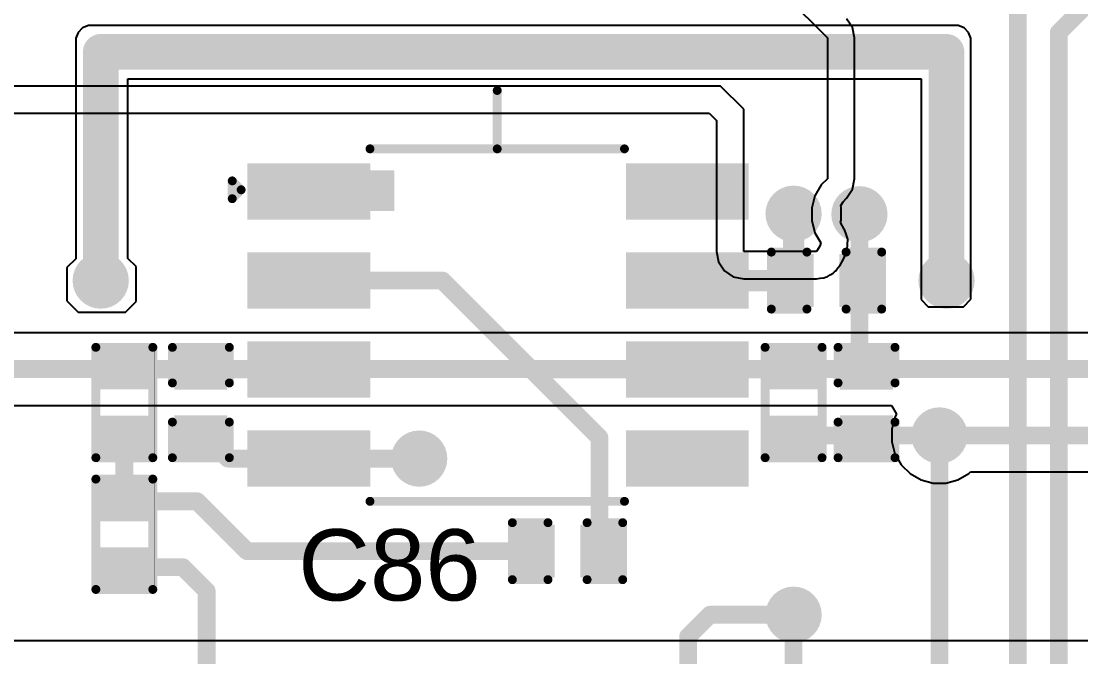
# Model space of a CAD drawing. Header units: millimetres. Extents: x -1.53 to 7.44, y -0.61 to 4.57.
# Drawn here: x 4.12 to 4.715, y 3.137 to 3.494 of the extents above; entities that cross this region are included whole.
import ezdxf

# ---------------------------------------------------------------- set-up
doc = ezdxf.new("R2010")
doc.units = ezdxf.units.MM
doc.header["$MEASUREMENT"] = 0
for name, color, linetype in [('BottomLayer', 5, 'Continuous'), ('BottomSolder', 6, 'Continuous'), ('TopLayer', 1, 'Continuous'), ('TopOverlay', 2, 'Continuous'), ('TopPaste', 8, 'Continuous'), ('TopSolder', 216, 'Continuous'), ('ViaHoleLayer', 16, 'Continuous')]:
    doc.layers.add(name, color=color, linetype=linetype)
doc.styles.add('Arial', font='', dxfattribs={"height": 0.2})
doc.styles.get('Arial').set_extended_font_data('Arial')

# ---------------------------------------------------------------- blocks, each defined once
blk = doc.blocks.new('SOIC_8_0_154___3_90___W______4')
at = {"layer": 'TopLayer'}
for points in [[(-0.136811, 0.063189), (-0.136811, 0.086811), (-0.0757874, 0.086811), (-0.0757874, 0.063189)], [(0.0757874, 0.063189), (0.0757874, 0.086811), (0.136811, 0.086811), (0.136811, 0.063189)], [(-0.136811, 0.013189), (-0.136811, 0.036811), (-0.0757874, 0.036811), (-0.0757874, 0.013189)], [(0.0757874, 0.013189), (0.0757874, 0.036811), (0.136811, 0.036811), (0.136811, 0.013189)], [(-0.136811, -0.036811), (-0.136811, -0.013189), (-0.0757874, -0.013189), (-0.0757874, -0.036811)], [(0.0757874, -0.036811), (0.0757874, -0.013189), (0.136811, -0.013189), (0.136811, -0.036811)], [(-0.136811, -0.086811), (-0.136811, -0.063189), (-0.0757874, -0.063189), (-0.0757874, -0.086811)], [(0.0757874, -0.086811), (0.0757874, -0.063189), (0.136811, -0.063189), (0.136811, -0.086811)]]:
    blk.add_hatch(color=1, dxfattribs=at).paths.add_polyline_path(points)
at = {"layer": 'TopOverlay'}
blk.add_hatch(color=2, dxfattribs=at).paths.add_polyline_path([(-0.0723702, 0.0640005), (-0.0583702, 0.0640005), (-0.0583702, 0.0870005), (-0.0723702, 0.0870005)])
at = {"layer": 'TopPaste'}
for points in [[(-0.136811, 0.063189), (-0.136811, 0.086811), (-0.0757874, 0.086811), (-0.0757874, 0.063189)], [(0.0757874, 0.063189), (0.0757874, 0.086811), (0.136811, 0.086811), (0.136811, 0.063189)], [(-0.136811, 0.013189), (-0.136811, 0.036811), (-0.0757874, 0.036811), (-0.0757874, 0.013189)], [(0.0757874, 0.013189), (0.0757874, 0.036811), (0.136811, 0.036811), (0.136811, 0.013189)], [(-0.136811, -0.036811), (-0.136811, -0.013189), (-0.0757874, -0.013189), (-0.0757874, -0.036811)], [(0.0757874, -0.036811), (0.0757874, -0.013189), (0.136811, -0.013189), (0.136811, -0.036811)], [(-0.136811, -0.086811), (-0.136811, -0.063189), (-0.0757874, -0.063189), (-0.0757874, -0.086811)], [(0.0757874, -0.086811), (0.0757874, -0.063189), (0.136811, -0.063189), (0.136811, -0.086811)]]:
    blk.add_hatch(color=8, dxfattribs=at).paths.add_polyline_path(points)
at = {"layer": 'TopSolder'}
for points in [[(-0.140811, 0.059189), (-0.140811, 0.090811), (-0.0717874, 0.090811), (-0.0717874, 0.059189)], [(0.0717874, 0.059189), (0.0717874, 0.090811), (0.140811, 0.090811), (0.140811, 0.059189)], [(-0.140811, 0.009189), (-0.140811, 0.040811), (-0.0717874, 0.040811), (-0.0717874, 0.009189)], [(0.0717874, 0.009189), (0.0717874, 0.040811), (0.140811, 0.040811), (0.140811, 0.009189)], [(-0.140811, -0.040811), (-0.140811, -0.009189), (-0.0717874, -0.009189), (-0.0717874, -0.040811)], [(0.0717874, -0.040811), (0.0717874, -0.009189), (0.140811, -0.009189), (0.140811, -0.040811)], [(-0.140811, -0.090811), (-0.140811, -0.059189), (-0.0717874, -0.059189), (-0.0717874, -0.090811)], [(0.0717874, -0.090811), (0.0717874, -0.059189), (0.140811, -0.059189), (0.140811, -0.090811)]]:
    blk.add_hatch(color=216, dxfattribs=at).paths.add_polyline_path(points)
at = {"layer": 'TopOverlay', "const_width": 0.005}
for points in [[(-0.072, 0.099), (0.071, 0.099)], [(-0.1493701, 0.081), (-0.1443701, 0.076)], [(-0.1493701, 0.071), (-0.1493701, 0.081)], [(-0.1493701, 0.071), (-0.1443701, 0.076)], [(-0.072, -0.099), (0.071, -0.099)]]:
    blk.add_lwpolyline(points, dxfattribs=at)
at = {"layer": 'TopOverlay', "const_width": 0.0025}
for points in [[(-0.07325, 0.099, 1), (-0.07075, 0.099, 1)], [(0.06975, 0.099, 1), (0.07225, 0.099, 1)], [(-0.1506201, 0.081, 1), (-0.1481201, 0.081, 1)], [(-0.1506201, 0.081, 1), (-0.1481201, 0.081, 1)], [(-0.1456201, 0.076, 1), (-0.1431201, 0.076, 1)], [(-0.1456201, 0.076, 1), (-0.1431201, 0.076, 1)], [(-0.1506201, 0.071, 1), (-0.1481201, 0.071, 1)], [(-0.1506201, 0.071, 1), (-0.1481201, 0.071, 1)], [(-0.07325, -0.099, 1), (-0.07075, -0.099, 1)], [(0.06975, -0.099, 1), (0.07225, -0.099, 1)]]:
    blk.add_lwpolyline(points, format="xyb", close=True, dxfattribs=at)
blk = doc.blocks.new('R___0402_13')
at = {"layer": 'TopLayer'}
for points in [[(-0.0275, -0.0125), (-0.0275, 0.0125), (-0.0095, 0.0125), (-0.0095, -0.0125)], [(0.0095, -0.0125), (0.0095, 0.0125), (0.0275, 0.0125), (0.0275, -0.0125)]]:
    blk.add_hatch(color=1, dxfattribs=at).paths.add_polyline_path(points)
at = {"layer": 'TopPaste'}
for points in [[(-0.0275, -0.0125), (-0.0275, 0.0125), (-0.0095, 0.0125), (-0.0095, -0.0125)], [(0.0095, -0.0125), (0.0095, 0.0125), (0.0275, 0.0125), (0.0275, -0.0125)]]:
    blk.add_hatch(color=8, dxfattribs=at).paths.add_polyline_path(points)
at = {"layer": 'TopSolder'}
for points in [[(-0.0296654, -0.0146654), (-0.0296654, 0.0146654), (-0.0073346, 0.0146654), (-0.0073346, -0.0146654)], [(0.0073346, -0.0146654), (0.0073346, 0.0146654), (0.0296654, 0.0146654), (0.0296654, -0.0146654)]]:
    blk.add_hatch(color=216, dxfattribs=at).paths.add_polyline_path(points)
at = {"layer": 'TopOverlay'}
for points, const_width in [([(-0.031, 0.016), (0.031, 0.016)], 0.005), ([(-0.031, 0.016), (-0.031, -0.016)], 0.005), ([(0.031, 0.016), (0.031, -0.016)], 0.005), ([(-0.031, -0.016), (0.031, -0.016)], 0.005), ([(-0.032, -0.017), (0.032, -0.017)], 0.000127)]:
    blk.add_lwpolyline(points, dxfattribs=dict(at, const_width=const_width))
for points, const_width in [([(-0.03225, 0.016, 1), (-0.02975, 0.016, 1)], 0.0025), ([(-0.03225, 0.016, 1), (-0.02975, 0.016, 1)], 0.0025), ([(0.02975, 0.016, 1), (0.03225, 0.016, 1)], 0.0025), ([(0.02975, 0.016, 1), (0.03225, 0.016, 1)], 0.0025), ([(-0.03225, -0.016, 1), (-0.02975, -0.016, 1)], 0.0025), ([(-0.03225, -0.016, 1), (-0.02975, -0.016, 1)], 0.0025), ([(-0.0320317, -0.017, 1), (-0.0319683, -0.017, 1)], 6.35e-05), ([(0.02975, -0.016, 1), (0.03225, -0.016, 1)], 0.0025), ([(0.02975, -0.016, 1), (0.03225, -0.016, 1)], 0.0025), ([(0.0319683, -0.017, 1), (0.0320317, -0.017, 1)], 6.35e-05)]:
    blk.add_lwpolyline(points, format="xyb", close=True, dxfattribs=dict(at, const_width=const_width))
blk = doc.blocks.new('R___0402_14')
at = {"layer": 'TopLayer'}
for points in [[(-0.0275, -0.0125), (-0.0275, 0.0125), (-0.0095, 0.0125), (-0.0095, -0.0125)], [(0.0095, -0.0125), (0.0095, 0.0125), (0.0275, 0.0125), (0.0275, -0.0125)]]:
    blk.add_hatch(color=1, dxfattribs=at).paths.add_polyline_path(points)
at = {"layer": 'TopPaste'}
for points in [[(-0.0275, -0.0125), (-0.0275, 0.0125), (-0.0095, 0.0125), (-0.0095, -0.0125)], [(0.0095, -0.0125), (0.0095, 0.0125), (0.0275, 0.0125), (0.0275, -0.0125)]]:
    blk.add_hatch(color=8, dxfattribs=at).paths.add_polyline_path(points)
at = {"layer": 'TopSolder'}
for points in [[(-0.0296654, -0.0146654), (-0.0296654, 0.0146654), (-0.0073346, 0.0146654), (-0.0073346, -0.0146654)], [(0.0073346, -0.0146654), (0.0073346, 0.0146654), (0.0296654, 0.0146654), (0.0296654, -0.0146654)]]:
    blk.add_hatch(color=216, dxfattribs=at).paths.add_polyline_path(points)
at = {"layer": 'TopOverlay'}
for points, const_width in [([(-0.031, 0.016), (0.031, 0.016)], 0.005), ([(-0.031, 0.016), (-0.031, -0.016)], 0.005), ([(0.031, 0.016), (0.031, -0.016)], 0.005), ([(-0.031, -0.016), (0.031, -0.016)], 0.005), ([(-0.032, -0.017), (0.032, -0.017)], 0.000127)]:
    blk.add_lwpolyline(points, dxfattribs=dict(at, const_width=const_width))
for points, const_width in [([(-0.03225, 0.016, 1), (-0.02975, 0.016, 1)], 0.0025), ([(-0.03225, 0.016, 1), (-0.02975, 0.016, 1)], 0.0025), ([(0.02975, 0.016, 1), (0.03225, 0.016, 1)], 0.0025), ([(0.02975, 0.016, 1), (0.03225, 0.016, 1)], 0.0025), ([(-0.03225, -0.016, 1), (-0.02975, -0.016, 1)], 0.0025), ([(-0.03225, -0.016, 1), (-0.02975, -0.016, 1)], 0.0025), ([(-0.0320317, -0.017, 1), (-0.0319683, -0.017, 1)], 6.35e-05), ([(0.02975, -0.016, 1), (0.03225, -0.016, 1)], 0.0025), ([(0.02975, -0.016, 1), (0.03225, -0.016, 1)], 0.0025), ([(0.0319683, -0.017, 1), (0.0320317, -0.017, 1)], 6.35e-05)]:
    blk.add_lwpolyline(points, format="xyb", close=True, dxfattribs=dict(at, const_width=const_width))
blk = doc.blocks.new('R___0402_15')
at = {"layer": 'TopLayer'}
for points in [[(-0.0275, -0.0125), (-0.0275, 0.0125), (-0.0095, 0.0125), (-0.0095, -0.0125)], [(0.0095, -0.0125), (0.0095, 0.0125), (0.0275, 0.0125), (0.0275, -0.0125)]]:
    blk.add_hatch(color=1, dxfattribs=at).paths.add_polyline_path(points)
at = {"layer": 'TopPaste'}
for points in [[(-0.0275, -0.0125), (-0.0275, 0.0125), (-0.0095, 0.0125), (-0.0095, -0.0125)], [(0.0095, -0.0125), (0.0095, 0.0125), (0.0275, 0.0125), (0.0275, -0.0125)]]:
    blk.add_hatch(color=8, dxfattribs=at).paths.add_polyline_path(points)
at = {"layer": 'TopSolder'}
for points in [[(-0.0296654, -0.0146654), (-0.0296654, 0.0146654), (-0.0073346, 0.0146654), (-0.0073346, -0.0146654)], [(0.0073346, -0.0146654), (0.0073346, 0.0146654), (0.0296654, 0.0146654), (0.0296654, -0.0146654)]]:
    blk.add_hatch(color=216, dxfattribs=at).paths.add_polyline_path(points)
at = {"layer": 'TopOverlay'}
for points, const_width in [([(0.031, 0.016), (-0.031, 0.016)], 0.005), ([(-0.031, -0.016), (-0.031, 0.016)], 0.005), ([(0.031, -0.016), (0.031, 0.016)], 0.005), ([(0.031, -0.016), (-0.031, -0.016)], 0.005), ([(0.032, -0.017), (-0.032, -0.017)], 0.000127)]:
    blk.add_lwpolyline(points, dxfattribs=dict(at, const_width=const_width))
for points, const_width in [([(-0.03225, 0.016, 1), (-0.02975, 0.016, 1)], 0.0025), ([(-0.03225, 0.016, 1), (-0.02975, 0.016, 1)], 0.0025), ([(0.02975, 0.016, 1), (0.03225, 0.016, 1)], 0.0025), ([(0.02975, 0.016, 1), (0.03225, 0.016, 1)], 0.0025), ([(-0.03225, -0.016, 1), (-0.02975, -0.016, 1)], 0.0025), ([(-0.03225, -0.016, 1), (-0.02975, -0.016, 1)], 0.0025), ([(-0.0320317, -0.017, 1), (-0.0319683, -0.017, 1)], 6.35e-05), ([(0.02975, -0.016, 1), (0.03225, -0.016, 1)], 0.0025), ([(0.02975, -0.016, 1), (0.03225, -0.016, 1)], 0.0025), ([(0.0319683, -0.017, 1), (0.0320317, -0.017, 1)], 6.35e-05)]:
    blk.add_lwpolyline(points, format="xyb", close=True, dxfattribs=dict(at, const_width=const_width))
blk = doc.blocks.new('C___0402_36')
at = {"layer": 'TopLayer'}
for points in [[(-0.0275, -0.0125), (-0.0275, 0.0125), (-0.0095, 0.0125), (-0.0095, -0.0125)], [(0.0095, -0.0125), (0.0095, 0.0125), (0.0275, 0.0125), (0.0275, -0.0125)]]:
    blk.add_hatch(color=1, dxfattribs=at).paths.add_polyline_path(points)
at = {"layer": 'TopPaste'}
for points in [[(-0.0275, -0.0125), (-0.0275, 0.0125), (-0.0095, 0.0125), (-0.0095, -0.0125)], [(0.0095, -0.0125), (0.0095, 0.0125), (0.0275, 0.0125), (0.0275, -0.0125)]]:
    blk.add_hatch(color=8, dxfattribs=at).paths.add_polyline_path(points)
at = {"layer": 'TopSolder'}
for points in [[(-0.0298622, -0.0148622), (-0.0298622, 0.0148622), (-0.0071378, 0.0148622), (-0.0071378, -0.0148622)], [(0.0071378, -0.0148622), (0.0071378, 0.0148622), (0.0298622, 0.0148622), (0.0298622, -0.0148622)]]:
    blk.add_hatch(color=216, dxfattribs=at).paths.add_polyline_path(points)
at = {"layer": 'TopOverlay', "const_width": 0.005}
for points in [[(-0.031, -0.016), (-0.031, 0.016)], [(-0.031, 0.016), (-0.011, 0.016)], [(0.011, 0.016), (0.031, 0.016)], [(0.031, -0.016), (0.031, 0.016)], [(-0.031, -0.016), (-0.011, -0.016)], [(0.011, -0.016), (0.031, -0.016)]]:
    blk.add_lwpolyline(points, dxfattribs=at)
at = {"layer": 'TopOverlay', "const_width": 0.0025}
for points in [[(-0.03225, 0.016, 1), (-0.02975, 0.016, 1)], [(-0.03225, 0.016, 1), (-0.02975, 0.016, 1)], [(-0.01225, 0.016, 1), (-0.00975, 0.016, 1)], [(0.00975, 0.016, 1), (0.01225, 0.016, 1)], [(0.02975, 0.016, 1), (0.03225, 0.016, 1)], [(0.02975, 0.016, 1), (0.03225, 0.016, 1)], [(-0.03225, -0.016, 1), (-0.02975, -0.016, 1)], [(-0.03225, -0.016, 1), (-0.02975, -0.016, 1)], [(-0.01225, -0.016, 1), (-0.00975, -0.016, 1)], [(0.00975, -0.016, 1), (0.01225, -0.016, 1)], [(0.02975, -0.016, 1), (0.03225, -0.016, 1)], [(0.02975, -0.016, 1), (0.03225, -0.016, 1)]]:
    blk.add_lwpolyline(points, format="xyb", close=True, dxfattribs=at)
blk = doc.blocks.new('C___0402_38')
at = {"layer": 'TopLayer'}
for points in [[(-0.0275, -0.0125), (-0.0275, 0.0125), (-0.0095, 0.0125), (-0.0095, -0.0125)], [(0.0095, -0.0125), (0.0095, 0.0125), (0.0275, 0.0125), (0.0275, -0.0125)]]:
    blk.add_hatch(color=1, dxfattribs=at).paths.add_polyline_path(points)
at = {"layer": 'TopPaste'}
for points in [[(-0.0275, -0.0125), (-0.0275, 0.0125), (-0.0095, 0.0125), (-0.0095, -0.0125)], [(0.0095, -0.0125), (0.0095, 0.0125), (0.0275, 0.0125), (0.0275, -0.0125)]]:
    blk.add_hatch(color=8, dxfattribs=at).paths.add_polyline_path(points)
at = {"layer": 'TopSolder'}
for points in [[(-0.0298622, -0.0148622), (-0.0298622, 0.0148622), (-0.0071378, 0.0148622), (-0.0071378, -0.0148622)], [(0.0071378, -0.0148622), (0.0071378, 0.0148622), (0.0298622, 0.0148622), (0.0298622, -0.0148622)]]:
    blk.add_hatch(color=216, dxfattribs=at).paths.add_polyline_path(points)
at = {"layer": 'TopOverlay', "const_width": 0.005}
for points in [[(-0.031, 0.016), (-0.031, -0.016)], [(-0.031, 0.016), (-0.011, 0.016)], [(0.011, 0.016), (0.031, 0.016)], [(0.031, 0.016), (0.031, -0.016)], [(-0.031, -0.016), (-0.011, -0.016)], [(0.011, -0.016), (0.031, -0.016)]]:
    blk.add_lwpolyline(points, dxfattribs=at)
at = {"layer": 'TopOverlay', "const_width": 0.0025}
for points in [[(-0.03225, 0.016, 1), (-0.02975, 0.016, 1)], [(-0.03225, 0.016, 1), (-0.02975, 0.016, 1)], [(-0.01225, 0.016, 1), (-0.00975, 0.016, 1)], [(0.00975, 0.016, 1), (0.01225, 0.016, 1)], [(0.02975, 0.016, 1), (0.03225, 0.016, 1)], [(0.02975, 0.016, 1), (0.03225, 0.016, 1)], [(-0.03225, -0.016, 1), (-0.02975, -0.016, 1)], [(-0.03225, -0.016, 1), (-0.02975, -0.016, 1)], [(-0.01225, -0.016, 1), (-0.00975, -0.016, 1)], [(0.00975, -0.016, 1), (0.01225, -0.016, 1)], [(0.02975, -0.016, 1), (0.03225, -0.016, 1)], [(0.02975, -0.016, 1), (0.03225, -0.016, 1)]]:
    blk.add_lwpolyline(points, format="xyb", close=True, dxfattribs=at)
blk = doc.blocks.new('C___0402_39')
at = {"layer": 'TopLayer'}
for points in [[(-0.0275, -0.0125), (-0.0275, 0.0125), (-0.0095, 0.0125), (-0.0095, -0.0125)], [(0.0095, -0.0125), (0.0095, 0.0125), (0.0275, 0.0125), (0.0275, -0.0125)]]:
    blk.add_hatch(color=1, dxfattribs=at).paths.add_polyline_path(points)
at = {"layer": 'TopPaste'}
for points in [[(-0.0275, -0.0125), (-0.0275, 0.0125), (-0.0095, 0.0125), (-0.0095, -0.0125)], [(0.0095, -0.0125), (0.0095, 0.0125), (0.0275, 0.0125), (0.0275, -0.0125)]]:
    blk.add_hatch(color=8, dxfattribs=at).paths.add_polyline_path(points)
at = {"layer": 'TopSolder'}
for points in [[(-0.0298622, -0.0148622), (-0.0298622, 0.0148622), (-0.0071378, 0.0148622), (-0.0071378, -0.0148622)], [(0.0071378, -0.0148622), (0.0071378, 0.0148622), (0.0298622, 0.0148622), (0.0298622, -0.0148622)]]:
    blk.add_hatch(color=216, dxfattribs=at).paths.add_polyline_path(points)
at = {"layer": 'TopOverlay', "const_width": 0.005}
for points in [[(-0.031, -0.016), (-0.031, 0.016)], [(-0.011, 0.016), (-0.031, 0.016)], [(0.031, 0.016), (0.011, 0.016)], [(0.031, -0.016), (0.031, 0.016)], [(-0.011, -0.016), (-0.031, -0.016)], [(0.031, -0.016), (0.011, -0.016)]]:
    blk.add_lwpolyline(points, dxfattribs=at)
at = {"layer": 'TopOverlay', "const_width": 0.0025}
for points in [[(-0.03225, 0.016, 1), (-0.02975, 0.016, 1)], [(-0.03225, 0.016, 1), (-0.02975, 0.016, 1)], [(-0.01225, 0.016, 1), (-0.00975, 0.016, 1)], [(0.00975, 0.016, 1), (0.01225, 0.016, 1)], [(0.02975, 0.016, 1), (0.03225, 0.016, 1)], [(0.02975, 0.016, 1), (0.03225, 0.016, 1)], [(-0.03225, -0.016, 1), (-0.02975, -0.016, 1)], [(-0.03225, -0.016, 1), (-0.02975, -0.016, 1)], [(-0.01225, -0.016, 1), (-0.00975, -0.016, 1)], [(0.00975, -0.016, 1), (0.01225, -0.016, 1)], [(0.02975, -0.016, 1), (0.03225, -0.016, 1)], [(0.02975, -0.016, 1), (0.03225, -0.016, 1)]]:
    blk.add_lwpolyline(points, format="xyb", close=True, dxfattribs=at)
blk = doc.blocks.new('C___0402_40')
at = {"layer": 'TopLayer'}
for points in [[(-0.0275, -0.0125), (-0.0275, 0.0125), (-0.0095, 0.0125), (-0.0095, -0.0125)], [(0.0095, -0.0125), (0.0095, 0.0125), (0.0275, 0.0125), (0.0275, -0.0125)]]:
    blk.add_hatch(color=1, dxfattribs=at).paths.add_polyline_path(points)
at = {"layer": 'TopPaste'}
for points in [[(-0.0275, -0.0125), (-0.0275, 0.0125), (-0.0095, 0.0125), (-0.0095, -0.0125)], [(0.0095, -0.0125), (0.0095, 0.0125), (0.0275, 0.0125), (0.0275, -0.0125)]]:
    blk.add_hatch(color=8, dxfattribs=at).paths.add_polyline_path(points)
at = {"layer": 'TopSolder'}
for points in [[(-0.0298622, -0.0148622), (-0.0298622, 0.0148622), (-0.0071378, 0.0148622), (-0.0071378, -0.0148622)], [(0.0071378, -0.0148622), (0.0071378, 0.0148622), (0.0298622, 0.0148622), (0.0298622, -0.0148622)]]:
    blk.add_hatch(color=216, dxfattribs=at).paths.add_polyline_path(points)
at = {"layer": 'TopOverlay', "const_width": 0.005}
for points in [[(-0.031, -0.016), (-0.031, 0.016)], [(-0.031, 0.016), (-0.011, 0.016)], [(0.011, 0.016), (0.031, 0.016)], [(0.031, -0.016), (0.031, 0.016)], [(-0.031, -0.016), (-0.011, -0.016)], [(0.011, -0.016), (0.031, -0.016)]]:
    blk.add_lwpolyline(points, dxfattribs=at)
at = {"layer": 'TopOverlay', "const_width": 0.0025}
for points in [[(-0.03225, 0.016, 1), (-0.02975, 0.016, 1)], [(-0.03225, 0.016, 1), (-0.02975, 0.016, 1)], [(-0.01225, 0.016, 1), (-0.00975, 0.016, 1)], [(0.00975, 0.016, 1), (0.01225, 0.016, 1)], [(0.02975, 0.016, 1), (0.03225, 0.016, 1)], [(0.02975, 0.016, 1), (0.03225, 0.016, 1)], [(-0.03225, -0.016, 1), (-0.02975, -0.016, 1)], [(-0.03225, -0.016, 1), (-0.02975, -0.016, 1)], [(-0.01225, -0.016, 1), (-0.00975, -0.016, 1)], [(0.00975, -0.016, 1), (0.01225, -0.016, 1)], [(0.02975, -0.016, 1), (0.03225, -0.016, 1)], [(0.02975, -0.016, 1), (0.03225, -0.016, 1)]]:
    blk.add_lwpolyline(points, format="xyb", close=True, dxfattribs=at)

msp = doc.modelspace()

# ---------------------------------------------------------------- hatches: boundary and pattern name
at = {"layer": 'BottomLayer'}
h = msp.add_hatch(color=5, dxfattribs=at)
edge = h.paths.add_edge_path()
edge.add_arc((4.554, 3.3862563), 0.011811, 0, 360)
h = msp.add_hatch(color=5, dxfattribs=at)
edge = h.paths.add_edge_path()
edge.add_arc((4.591, 3.3859592), 0.011811, 0, 360)
h = msp.add_hatch(color=5, dxfattribs=at)
edge = h.paths.add_edge_path()
edge.add_arc((4.1647318, 3.3486995), 0.011811, 0, 360)
h = msp.add_hatch(color=5, dxfattribs=at)
edge = h.paths.add_edge_path()
edge.add_arc((4.6399115, 3.3486995), 0.011811, 0, 360)
h = msp.add_hatch(color=5, dxfattribs=at)
edge = h.paths.add_edge_path()
edge.add_arc((4.6359625, 3.2616995), 0.011811, 0, 360)
h = msp.add_hatch(color=5, dxfattribs=at)
edge = h.paths.add_edge_path()
edge.add_arc((4.34366, 3.2486995), 0.011811, 0, 360)
h = msp.add_hatch(color=5, dxfattribs=at)
edge = h.paths.add_edge_path()
edge.add_arc((4.554, 3.161), 0.011811, 0, 360)
at = {"layer": 'BottomSolder'}
h = msp.add_hatch(color=6, dxfattribs=at)
edge = h.paths.add_edge_path()
edge.add_arc((4.554, 3.3862563), 0.015811, 0, 360)
h = msp.add_hatch(color=6, dxfattribs=at)
edge = h.paths.add_edge_path()
edge.add_arc((4.591, 3.3859592), 0.015811, 0, 360)
h = msp.add_hatch(color=6, dxfattribs=at)
edge = h.paths.add_edge_path()
edge.add_arc((4.1647318, 3.3486995), 0.015811, 0, 360)
h = msp.add_hatch(color=6, dxfattribs=at)
edge = h.paths.add_edge_path()
edge.add_arc((4.6399115, 3.3486995), 0.015811, 0, 360)
h = msp.add_hatch(color=6, dxfattribs=at)
edge = h.paths.add_edge_path()
edge.add_arc((4.6359625, 3.2616995), 0.015811, 0, 360)
h = msp.add_hatch(color=6, dxfattribs=at)
edge = h.paths.add_edge_path()
edge.add_arc((4.34366, 3.2486995), 0.015811, 0, 360)
h = msp.add_hatch(color=6, dxfattribs=at)
edge = h.paths.add_edge_path()
edge.add_arc((4.554, 3.161), 0.015811, 0, 360)
at = {"layer": 'TopLayer'}
h = msp.add_hatch(color=1, dxfattribs=at)
edge = h.paths.add_edge_path()
edge.add_arc((4.554, 3.3862563), 0.011811, 0, 360)
h = msp.add_hatch(color=1, dxfattribs=at)
edge = h.paths.add_edge_path()
edge.add_arc((4.591, 3.3859592), 0.011811, 0, 360)
h = msp.add_hatch(color=1, dxfattribs=at)
edge = h.paths.add_edge_path()
edge.add_arc((4.1647318, 3.3486995), 0.011811, 0, 360)
h = msp.add_hatch(color=1, dxfattribs=at)
edge = h.paths.add_edge_path()
edge.add_arc((4.6399115, 3.3486995), 0.011811, 0, 360)
h = msp.add_hatch(color=1, dxfattribs=at)
edge = h.paths.add_edge_path()
edge.add_arc((4.6359625, 3.2616995), 0.011811, 0, 360)
h = msp.add_hatch(color=1, dxfattribs=at)
edge = h.paths.add_edge_path()
edge.add_arc((4.34366, 3.2486995), 0.011811, 0, 360)
h = msp.add_hatch(color=1, dxfattribs=at)
edge = h.paths.add_edge_path()
edge.add_arc((4.554, 3.161), 0.011811, 0, 360)
at = {"layer": 'TopSolder'}
h = msp.add_hatch(color=216, dxfattribs=at)
edge = h.paths.add_edge_path()
edge.add_arc((4.554, 3.3862563), 0.015811, 0, 360)
h = msp.add_hatch(color=216, dxfattribs=at)
edge = h.paths.add_edge_path()
edge.add_arc((4.591, 3.3859592), 0.015811, 0, 360)
h = msp.add_hatch(color=216, dxfattribs=at)
edge = h.paths.add_edge_path()
edge.add_arc((4.1647318, 3.3486995), 0.015811, 0, 360)
h = msp.add_hatch(color=216, dxfattribs=at)
edge = h.paths.add_edge_path()
edge.add_arc((4.6399115, 3.3486995), 0.015811, 0, 360)
h = msp.add_hatch(color=216, dxfattribs=at)
edge = h.paths.add_edge_path()
edge.add_arc((4.6359625, 3.2616995), 0.015811, 0, 360)
h = msp.add_hatch(color=216, dxfattribs=at)
edge = h.paths.add_edge_path()
edge.add_arc((4.34366, 3.2486995), 0.015811, 0, 360)
h = msp.add_hatch(color=216, dxfattribs=at)
edge = h.paths.add_edge_path()
edge.add_arc((4.554, 3.161), 0.015811, 0, 360)
at = {"layer": 'ViaHoleLayer'}
h = msp.add_hatch(color=16, dxfattribs=at)
edge = h.paths.add_edge_path()
edge.add_arc((4.554, 3.3862563), 0.0059055, 0, 360)
h = msp.add_hatch(color=16, dxfattribs=at)
edge = h.paths.add_edge_path()
edge.add_arc((4.591, 3.3859592), 0.0059055, 0, 360)
h = msp.add_hatch(color=16, dxfattribs=at)
edge = h.paths.add_edge_path()
edge.add_arc((4.1647318, 3.3486995), 0.0059055, 0, 360)
h = msp.add_hatch(color=16, dxfattribs=at)
edge = h.paths.add_edge_path()
edge.add_arc((4.6399115, 3.3486995), 0.0059055, 0, 360)
h = msp.add_hatch(color=16, dxfattribs=at)
edge = h.paths.add_edge_path()
edge.add_arc((4.6359625, 3.2616995), 0.0059055, 0, 360)
h = msp.add_hatch(color=16, dxfattribs=at)
edge = h.paths.add_edge_path()
edge.add_arc((4.34366, 3.2486995), 0.0059055, 0, 360)
h = msp.add_hatch(color=16, dxfattribs=at)
edge = h.paths.add_edge_path()
edge.add_arc((4.554, 3.161), 0.0059055, 0, 360)

# ---------------------------------------------------------------- linework, layer by layer
at = {"layer": 'BottomLayer'}
for p, q in [((4.5389842, 3.5190156), (4.573, 3.4849999)), ((4.5871297, 3.4908527), (4.5838144, 3.4958144)), ((4.5882939, 3.4849999), (4.5871297, 3.4908527)), ((4.573, 3.4849999), (4.573, 3.4058758)), ((4.5882939, 3.4058758), (4.5882939, 3.4849999)), ((4.513, 3.458), (4.022, 3.458)), ((4.526, 3.445), (4.513, 3.458)), ((4.0283349, 3.4427061), (4.5066651, 3.4427061)), ((4.5066651, 3.4427061), (4.5107061, 3.4386651)), ((4.526, 3.365), (4.526, 3.445)), ((4.5107061, 3.4386651), (4.5107061, 3.365)), ((4.573, 3.4058758), (4.5695458, 3.4024216)), ((4.5871297, 3.4000231), (4.5882939, 3.4058758)), ((4.5695458, 3.4024216), (4.5660161, 3.3963079)), ((4.5838144, 3.3950614), (4.5871297, 3.4000231)), ((4.5660161, 3.3963079), (4.564189, 3.3894889)), ((4.581784, 3.393031), (4.5838144, 3.3950614)), ((4.564189, 3.3894889), (4.564189, 3.3824295)), ((4.5805256, 3.3908513), (4.581784, 3.393031)), ((4.580811, 3.389786), (4.5805256, 3.3908513)), ((4.580811, 3.3827266), (4.580811, 3.389786)), ((4.564189, 3.3824295), (4.5660161, 3.3756105)), ((4.5804168, 3.3812555), (4.580811, 3.3827266)), ((4.5660161, 3.3756105), (4.5692553, 3.37)), ((4.5825002, 3.3776469), (4.5804168, 3.3812555)), ((4.5825455, 3.3775133), (4.5825002, 3.3776469)), ((4.5826366, 3.3774056), (4.5825455, 3.3775133)), ((4.583503, 3.3746925), (4.5826366, 3.3774056)), ((4.5692553, 3.37), (4.5686717, 3.3679699)), ((4.5844183, 3.3719962), (4.583503, 3.3746925)), ((4.5842141, 3.3688812), (4.584452, 3.3717211)), ((4.5844091, 3.3718555), (4.5844183, 3.3719962)), ((4.584452, 3.3717211), (4.5844091, 3.3718555)), ((4.5107061, 3.365), (4.5118703, 3.3591473)), ((4.5669715, 3.365), (4.526, 3.365)), ((4.5686717, 3.3679699), (4.5669715, 3.365)), ((4.5825284, 3.3621125), (4.5833703, 3.3637445)), ((4.5833703, 3.3637445), (4.5839539, 3.3657745)), ((4.5839539, 3.3657745), (4.5839657, 3.3659152)), ((4.5839657, 3.3659152), (4.584028, 3.3660416)), ((4.584028, 3.3660416), (4.5842141, 3.3688812)), ((4.5118703, 3.3591473), (4.5151856, 3.3541856)), ((4.5802443, 3.3574016), (4.5819445, 3.3603715)), ((4.5819445, 3.3603715), (4.5825284, 3.3621125)), ((4.5151856, 3.3541856), (4.5201473, 3.3508703)), ((4.5728242, 3.3508703), (4.5745109, 3.3519973)), ((4.5745109, 3.3519973), (4.5763262, 3.3529008)), ((4.5763262, 3.3529008), (4.5769702, 3.3536406)), ((4.5769702, 3.3536406), (4.5777859, 3.3541856)), ((4.5777859, 3.3541856), (4.5789127, 3.3558719)), ((4.5789127, 3.3558719), (4.5802443, 3.3574016)), ((4.5201473, 3.3508703), (4.526, 3.3497061)), ((4.526, 3.3497061), (4.5669715, 3.3497061)), ((4.5669715, 3.3497061), (4.5689612, 3.3501019)), ((4.5689612, 3.3501019), (4.5709839, 3.3502419)), ((4.5709839, 3.3502419), (4.5718619, 3.3506789)), ((4.5718619, 3.3506789), (4.5728242, 3.3508703)), ((5.7260013, 3.3193905), (4.1022617, 3.3193905)), ((4.1107083, 3.2786069), (4.6089917, 3.2786069)), ((4.6089917, 3.2786069), (4.6118785, 3.2736069)), ((4.6109786, 3.2720482), (4.6091515, 3.2652292)), ((4.6118785, 3.2736069), (4.6109786, 3.2720482)), ((4.6091515, 3.2652292), (4.6091515, 3.2581698)), ((4.6091515, 3.2581698), (4.6109786, 3.2513508)), ((4.6109786, 3.2513508), (4.6145083, 3.2452371)), ((4.6145083, 3.2452371), (4.6195001, 3.2402453)), ((4.6195001, 3.2402453), (4.6256138, 3.2367156)), ((4.6463112, 3.2367156), (4.6524249, 3.2402453)), ((4.6524249, 3.2402453), (4.6534873, 3.2413077)), ((4.6534873, 3.2413077), (5.7275159, 3.2413077)), ((4.6256138, 3.2367156), (4.6324328, 3.2348885)), ((4.6324328, 3.2348885), (4.6394922, 3.2348885)), ((4.6394922, 3.2348885), (4.6463112, 3.2367156)), ((5.8158989, 3.1463918), (3.6874465, 3.1463918))]:
    msp.add_line(p, q, dxfattribs=at)
at = {"layer": 'BottomLayer', "const_width": 0.01}
for points in [[(4.1022617, 3.2989987), (5.7260013, 3.2989987)], [(4.6359625, 3.2616995), (5.7359625, 3.2616995)]]:
    msp.add_lwpolyline(points, dxfattribs=at)
at = {"layer": 'BottomLayer', "const_width": 0.005}
msp.add_lwpolyline([(4.6334625, 3.2616995, 1), (4.6384625, 3.2616995, 1)], format="xyb", close=True, dxfattribs=at)
at = {"layer": 'TopLayer'}
for p, q in [((4.1545619, 3.4906298), (4.1520301, 3.488098)), ((4.1578697, 3.492), (4.1545619, 3.4906298)), ((4.15966, 3.492), (4.1578697, 3.492)), ((4.64466, 3.492), (4.15966, 3.492)), ((4.6464502, 3.492), (4.64466, 3.492)), ((4.64466, 3.492), (4.64466, 3.492)), ((4.649758, 3.4906298), (4.6464502, 3.492)), ((4.6522898, 3.488098), (4.649758, 3.4906298)), ((4.1520301, 3.488098), (4.15066, 3.4847902)), ((4.15066, 3.4847902), (4.15066, 3.483)), ((4.15066, 3.483), (4.15066, 3.483)), ((4.15066, 3.483), (4.15066, 3.361)), ((4.65366, 3.4847902), (4.6522898, 3.488098)), ((4.6536599, 3.3381994), (4.65366, 3.483)), ((4.65366, 3.483), (4.65366, 3.4847902)), ((4.1800352, 3.4619968), (4.62566, 3.4620032)), ((4.1800352, 3.3611931), (4.1800352, 3.4619968)), ((4.62566, 3.4620032), (4.62566, 3.3379999)), ((4.15066, 3.361), (4.14566, 3.356)), ((4.18466, 3.3565683), (4.1800352, 3.3611931)), ((4.14566, 3.356), (4.14566, 3.3373399)), ((4.18466, 3.337), (4.18466, 3.3565683)), ((4.14566, 3.3373399), (4.152, 3.331)), ((4.17866, 3.331), (4.18466, 3.337)), ((4.62566, 3.3379999), (4.6296599, 3.334)), ((4.6296599, 3.334), (4.6494604, 3.3339999)), ((4.6494604, 3.3339999), (4.6536599, 3.3381994)), ((4.152, 3.331), (4.17866, 3.331))]:
    msp.add_line(p, q, dxfattribs=at)
for points, const_width in [([(4.68, 2.257), (4.68, 3.534)], 0.01), ([(4.703, 3.488), (4.7487154, 3.5337154)], 0.01), ([(4.703, 2.248), (4.703, 3.488)], 0.01), ([(4.1647318, 3.4771995), (4.6399115, 3.4771995)], 0.02), ([(4.1647318, 3.3486995), (4.1647318, 3.4771995)], 0.02), ([(4.6399115, 3.3486995), (4.6399115, 3.4771995)], 0.02), ([(4.554, 3.3486995), (4.554, 3.3862563)], 0.012), ([(4.591, 3.3026995), (4.591, 3.3859592)], 0.01), ([(4.2844675, 3.3486989), (4.3567403, 3.3486989)], 0.01), ([(4.3567403, 3.3486989), (4.4067403, 3.2986989)], 0.01), ([(4.4986, 3.3486995), (4.554, 3.3486995)], 0.012), ([(4.591, 3.3026995), (4.595, 3.2986995)], 0.01), ([(4.178, 3.2986995), (4.221, 3.2986995)], 0.01), ([(4.221, 3.2986995), (4.2817008, 3.2986995)], 0.01), ([(4.4067403, 3.2986989), (4.4970659, 3.2986989)], 0.01), ([(4.4067403, 3.2986989), (4.4449293, 3.2605099)], 0.01), ([(4.4970659, 3.2986989), (4.4970665, 3.2986995)], 0.01), ([(4.4970665, 3.2986995), (4.556304, 3.2986995)], 0.01), ([(4.556304, 3.2986995), (4.5563047, 3.2987002)], 0.01), ([(4.178, 3.2616995), (4.1780032, 3.2616963)], 0.01), ([(4.1780032, 3.2247027), (4.1780032, 3.2616963)], 0.01), ([(4.221, 3.2616995), (4.2245, 3.2616995)], 0.01), ([(4.2245, 3.2616995), (4.2285, 3.2576995)], 0.01), ([(4.2285, 3.2563885), (4.2285, 3.2576995)], 0.01), ([(4.4449293, 3.1967002), (4.4449293, 3.2605099)], 0.01), ([(4.554, 3.2616995), (4.595, 3.2616995)], 0.01), ([(4.595, 3.2616995), (4.6359625, 3.2616995)], 0.01), ([(4.6359625, 2.9173654), (4.6359625, 3.2616995)], 0.01), ([(4.2285, 3.2563885), (4.236189, 3.2486995)], 0.01), ([(4.236189, 3.2486995), (4.2817008, 3.2486995)], 0.01), ([(4.2817008, 3.2486995), (4.34366, 3.2486995)], 0.01), ([(4.1780032, 3.2247027), (4.1780064, 3.2246995)], 0.01), ([(4.1780064, 3.2246995), (4.21894, 3.2246995)], 0.01), ([(4.21894, 3.2246995), (4.2469387, 3.1967008)], 0.01), ([(4.2469387, 3.1967008), (4.4031338, 3.1967008)], 0.01), ([(4.178, 3.1876995), (4.2108776, 3.1876995)], 0.01), ([(4.2108776, 3.1876995), (4.2242656, 3.1743115)], 0.01), ([(4.2242656, 3.0500005), (4.2242656, 3.1743115)], 0.01), ([(4.4947612, 3.1487337), (4.5070275, 3.161)], 0.01), ([(4.5070275, 3.161), (4.554, 3.161)], 0.01), ([(4.554, 3.099689), (4.554, 3.161)], 0.01), ([(4.4947612, 3.0875), (4.4947612, 3.1487337)], 0.01)]:
    msp.add_lwpolyline(points, dxfattribs=dict(at, const_width=const_width))
for points, const_width in [([(4.7005, 3.488, 1), (4.7055, 3.488, 1)], 0.005), ([(4.7005, 3.488, 1), (4.7055, 3.488, 1)], 0.005), ([(4.1597318, 3.4771995, 1), (4.1697318, 3.4771995, 1)], 0.01), ([(4.1597318, 3.4771995, 1), (4.1697318, 3.4771995, 1)], 0.01), ([(4.6349115, 3.4771995, 1), (4.6449115, 3.4771995, 1)], 0.01), ([(4.6349115, 3.4771995, 1), (4.6449115, 3.4771995, 1)], 0.01), ([(4.551, 3.3862563, 1), (4.557, 3.3862563, 1)], 0.006), ([(4.5885, 3.3859592, 1), (4.5935, 3.3859592, 1)], 0.005), ([(4.1597318, 3.3486995, 1), (4.1697318, 3.3486995, 1)], 0.01), ([(4.6349115, 3.3486995, 1), (4.6449115, 3.3486995, 1)], 0.01), ([(4.2819675, 3.3486989, 1), (4.2869675, 3.3486989, 1)], 0.005), ([(4.3542403, 3.3486989, 1), (4.3592403, 3.3486989, 1)], 0.005), ([(4.3542403, 3.3486989, 1), (4.3592403, 3.3486989, 1)], 0.005), ([(4.4956, 3.3486995, 1), (4.5016, 3.3486995, 1)], 0.006), ([(4.551, 3.3486995, 1), (4.557, 3.3486995, 1)], 0.006), ([(4.551, 3.3486995, 1), (4.557, 3.3486995, 1)], 0.006), ([(4.5885, 3.3026995, 1), (4.5935, 3.3026995, 1)], 0.005), ([(4.5885, 3.3026995, 1), (4.5935, 3.3026995, 1)], 0.005), ([(4.1755, 3.2986995, 1), (4.1805, 3.2986995, 1)], 0.005), ([(4.2185, 3.2986995, 1), (4.2235, 3.2986995, 1)], 0.005), ([(4.2185, 3.2986995, 1), (4.2235, 3.2986995, 1)], 0.005), ([(4.2792008, 3.2986995, 1), (4.2842008, 3.2986995, 1)], 0.005), ([(4.4042403, 3.2986989, 1), (4.4092403, 3.2986989, 1)], 0.005), ([(4.4042403, 3.2986989, 1), (4.4092403, 3.2986989, 1)], 0.005), ([(4.4042403, 3.2986989, 1), (4.4092403, 3.2986989, 1)], 0.005), ([(4.4945659, 3.2986989, 1), (4.4995659, 3.2986989, 1)], 0.005), ([(4.4945659, 3.2986989, 1), (4.4995659, 3.2986989, 1)], 0.005), ([(4.4945665, 3.2986995, 1), (4.4995665, 3.2986995, 1)], 0.005), ([(4.4945665, 3.2986995, 1), (4.4995665, 3.2986995, 1)], 0.005), ([(4.553804, 3.2986995, 1), (4.558804, 3.2986995, 1)], 0.005), ([(4.553804, 3.2986995, 1), (4.558804, 3.2986995, 1)], 0.005), ([(4.5538047, 3.2987002, 1), (4.5588047, 3.2987002, 1)], 0.005), ([(4.5925, 3.2986995, 1), (4.5975, 3.2986995, 1)], 0.005), ([(4.1755, 3.2616995, 1), (4.1805, 3.2616995, 1)], 0.005), ([(4.1755032, 3.2616963, 1), (4.1805032, 3.2616963, 1)], 0.005), ([(4.1755032, 3.2616963, 1), (4.1805032, 3.2616963, 1)], 0.005), ([(4.2185, 3.2616995, 1), (4.2235, 3.2616995, 1)], 0.005), ([(4.222, 3.2616995, 1), (4.227, 3.2616995, 1)], 0.005), ([(4.222, 3.2616995, 1), (4.227, 3.2616995, 1)], 0.005), ([(4.226, 3.2576995, 1), (4.231, 3.2576995, 1)], 0.005), ([(4.226, 3.2576995, 1), (4.231, 3.2576995, 1)], 0.005), ([(4.4424293, 3.2605099, 1), (4.4474293, 3.2605099, 1)], 0.005), ([(4.4424293, 3.2605099, 1), (4.4474293, 3.2605099, 1)], 0.005), ([(4.5515, 3.2616995, 1), (4.5565, 3.2616995, 1)], 0.005), ([(4.5925, 3.2616995, 1), (4.5975, 3.2616995, 1)], 0.005), ([(4.5925, 3.2616995, 1), (4.5975, 3.2616995, 1)], 0.005), ([(4.6334625, 3.2616995, 1), (4.6384625, 3.2616995, 1)], 0.005), ([(4.6334625, 3.2616995, 1), (4.6384625, 3.2616995, 1)], 0.005), ([(4.226, 3.2563885, 1), (4.231, 3.2563885, 1)], 0.005), ([(4.226, 3.2563885, 1), (4.231, 3.2563885, 1)], 0.005), ([(4.233689, 3.2486995, 1), (4.238689, 3.2486995, 1)], 0.005), ([(4.233689, 3.2486995, 1), (4.238689, 3.2486995, 1)], 0.005), ([(4.2792008, 3.2486995, 1), (4.2842008, 3.2486995, 1)], 0.005), ([(4.2792008, 3.2486995, 1), (4.2842008, 3.2486995, 1)], 0.005), ([(4.34116, 3.2486995, 1), (4.34616, 3.2486995, 1)], 0.005), ([(4.1755032, 3.2247027, 1), (4.1805032, 3.2247027, 1)], 0.005), ([(4.1755032, 3.2247027, 1), (4.1805032, 3.2247027, 1)], 0.005), ([(4.1755064, 3.2246995, 1), (4.1805064, 3.2246995, 1)], 0.005), ([(4.1755064, 3.2246995, 1), (4.1805064, 3.2246995, 1)], 0.005), ([(4.21644, 3.2246995, 1), (4.22144, 3.2246995, 1)], 0.005), ([(4.21644, 3.2246995, 1), (4.22144, 3.2246995, 1)], 0.005), ([(4.2444387, 3.1967008, 1), (4.2494387, 3.1967008, 1)], 0.005), ([(4.2444387, 3.1967008, 1), (4.2494387, 3.1967008, 1)], 0.005), ([(4.4006338, 3.1967008, 1), (4.4056338, 3.1967008, 1)], 0.005), ([(4.4424293, 3.1967002, 1), (4.4474293, 3.1967002, 1)], 0.005), ([(4.1755, 3.1876995, 1), (4.1805, 3.1876995, 1)], 0.005), ([(4.2083776, 3.1876995, 1), (4.2133776, 3.1876995, 1)], 0.005), ([(4.2083776, 3.1876995, 1), (4.2133776, 3.1876995, 1)], 0.005), ([(4.2217656, 3.1743115, 1), (4.2267656, 3.1743115, 1)], 0.005), ([(4.2217656, 3.1743115, 1), (4.2267656, 3.1743115, 1)], 0.005), ([(4.5045275, 3.161, 1), (4.5095275, 3.161, 1)], 0.005), ([(4.5045275, 3.161, 1), (4.5095275, 3.161, 1)], 0.005), ([(4.5515, 3.161, 1), (4.5565, 3.161, 1)], 0.005), ([(4.5515, 3.161, 1), (4.5565, 3.161, 1)], 0.005), ([(4.4922612, 3.1487337, 1), (4.4972612, 3.1487337, 1)], 0.005), ([(4.4922612, 3.1487337, 1), (4.4972612, 3.1487337, 1)], 0.005)]:
    msp.add_lwpolyline(points, format="xyb", close=True, dxfattribs=dict(at, const_width=const_width))
at = {"layer": 'TopOverlay', "const_width": 0.005}
msp.add_lwpolyline([(4.3875, 3.4226995), (4.3875, 3.4555)], dxfattribs=at)
at = {"layer": 'TopOverlay', "const_width": 0.0025}
for points in [[(4.38625, 3.4555, 1), (4.38875, 3.4555, 1)], [(4.38625, 3.4226995, 1), (4.38875, 3.4226995, 1)]]:
    msp.add_lwpolyline(points, format="xyb", close=True, dxfattribs=at)
at = {"layer": 'TopSolder', "const_width": 0.02}
for points in [[(4.1647318, 3.3486995), (4.1647318, 3.4771995)], [(4.1647318, 3.4771995), (4.6399115, 3.4771995)], [(4.6399115, 3.3486995), (4.6399115, 3.4771995)]]:
    msp.add_lwpolyline(points, dxfattribs=at)
at = {"layer": 'TopSolder', "const_width": 0.01}
for points in [[(4.1597318, 3.4771995, 1), (4.1697318, 3.4771995, 1)], [(4.1597318, 3.4771995, 1), (4.1697318, 3.4771995, 1)], [(4.6349115, 3.4771995, 1), (4.6449115, 3.4771995, 1)], [(4.6349115, 3.4771995, 1), (4.6449115, 3.4771995, 1)], [(4.1597318, 3.3486995, 1), (4.1697318, 3.3486995, 1)], [(4.6349115, 3.3486995, 1), (4.6449115, 3.3486995, 1)]]:
    msp.add_lwpolyline(points, format="xyb", close=True, dxfattribs=at)

# ---------------------------------------------------------------- block references
for name, p in [('SOIC_8_0_154___3_90___W______4', (4.388, 3.3236995)), ('C___0402_40', (4.5725, 3.3486995)), ('C___0402_36', (4.427, 3.1967008))]:
    msp.add_blockref(name, p)
for name, p, rotation in [('R___0402_13', (4.178, 3.2801995), 90), ('C___0402_38', (4.221, 3.2801995), 90), ('R___0402_15', (4.554, 3.2801995), 270), ('C___0402_39', (4.595, 3.2801995), 270), ('R___0402_14', (4.178, 3.2061995), 90)]:
    msp.add_blockref(name, p, dxfattribs=dict(rotation=rotation))

# ---------------------------------------------------------------- texts
at = {"layer": 'TopOverlay', "style": 'Arial'}
msp.add_text('C86', height=0.04, dxfattribs=at).set_placement((4.2756839, 3.1690065))

doc.saveas('drawing.dxf')
